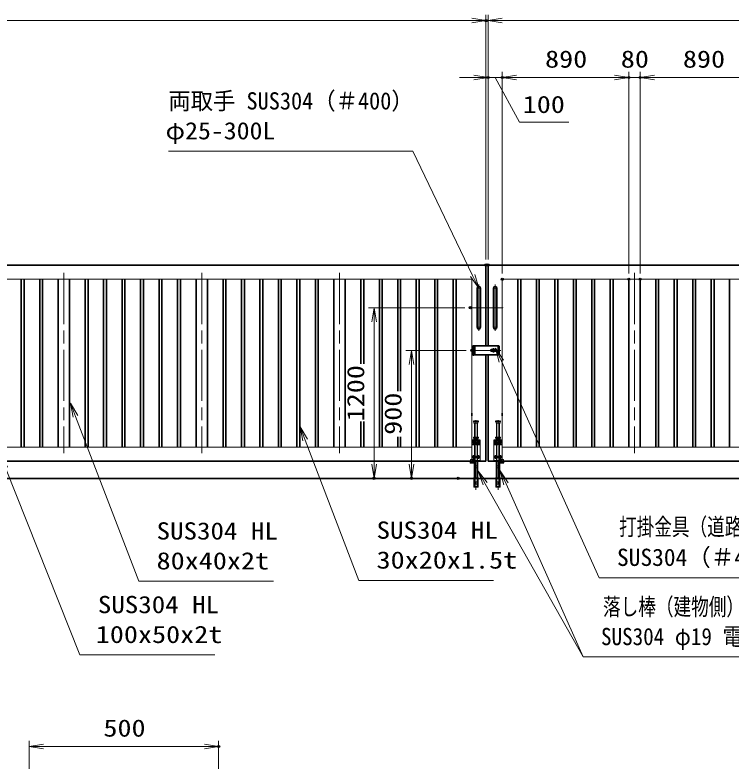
# Model space of a CAD drawing. Units: millimetres, scale not verified. Extents: x -11880 to 11880, y -8400 to 8400.
# Drawn here: x -3591 to 1448, y -2554 to 2692 of the extents above; entities that cross this region are included whole.
import ezdxf
from ezdxf.enums import TextEntityAlignment as Align

# ---------------------------------------------------------------- set-up
doc = ezdxf.new("R2010")
doc.units = ezdxf.units.MM
doc.header["$LTSCALE"] = 30
doc.header["$PDMODE"] = 32
doc.header["$PDSIZE"] = 15
for name, pattern in [('DASHED', [7.5, 6, -1.5]), ('USER1', [18, 12, -1.5, 3, -1.5]), ('USER2', [9, 6, -0.75, 1.5, -0.75]), ('USER3', [1.125, 0.75, -0.125, 0.125, -0.125])]:
    doc.linetypes.add(name, pattern=pattern)
for name, color, linetype, lineweight in [('0-1_外形線', 7, 'Continuous', 35), ('0-2_軸線', 200, 'USER1', 15), ('0-3_細線', 2, 'Continuous', 35), ('0-4_寸法線', 4, 'Continuous', 18), ('0-5_0', 7, 'Continuous', 18), ('0-7_隠れ線', 140, 'DASHED', 18), ('0-9_01', 7, 'Continuous', 18), ('0-A_AM_0N', 7, 'Continuous', 50), ('0-B_AM_7N', 6, 'USER2', 18), ('0-C_想像線', 112, 'USER3', 15)]:
    doc.layers.add(name, color=color, linetype=linetype, lineweight=lineweight)
doc.layers.add('0-6_Defpoints', color=7, linetype='Continuous')
doc.styles.add('ＭＳ ゴシック', font='')
doc.styles.get('ＭＳ ゴシック').set_extended_font_data('MS Gothic')

# ---------------------------------------------------------------- blocks, each defined once
blk = doc.blocks.new('S29')
at = {"layer": '0-4_寸法線'}
for points in [[(22598362.3, 86989616.4), (22569883.9, 86989616.4), (22554142.1, 87029034.4), (22553029.5, 87031820.5)], [(22554606.5, 87029219.9), (22553029.5, 87031820.5), (22553677.8, 87028849)]]:
    blk.add_lwpolyline(points, dxfattribs=at)
at = {"layer": '0-4_寸法線', "color": 254, "style": 'ＭＳ ゴシック'}
for s, width, p in [('SUS304 HL', 1.15, (22573651.9, 86997317)), ('100x50x2t', 1.2, (22573219.9, 86991017))]:
    blk.add_text(s, height=3637, dxfattribs=dict(at, width=width)).set_placement(p, align=Align.BOTTOM_LEFT)
blk = doc.blocks.new('S30')
at = {"layer": '0-4_寸法線'}
for points in [[(22657201.4, 87005316), (22628723, 87005316), (22617418.5, 87034919.3), (22616348.3, 87037721.9)], [(22617885.6, 87035097.6), (22616348.3, 87037721.9), (22616951.4, 87034740.9)]]:
    blk.add_lwpolyline(points, dxfattribs=at)
at = {"layer": '0-4_寸法線', "color": 254, "style": 'ＭＳ ゴシック'}
for s, width, p in [('SUS304 HL', 1.15, (22632491, 87013016.5)), ('30x20x1.5t', 1.2, (22632491, 87006716.5))]:
    blk.add_text(s, height=3637, dxfattribs=dict(at, width=width)).set_placement(p, align=Align.BOTTOM_LEFT)
blk = doc.blocks.new('S31')
at = {"layer": '0-4_寸法線'}
for points in [[(22610767.2, 87005145.7), (22582288.8, 87005145.7), (22568945.4, 87039916.7), (22567870.5, 87042717.6)], [(22569412.2, 87040095.8), (22567870.5, 87042717.6), (22568478.6, 87039737.6)]]:
    blk.add_lwpolyline(points, dxfattribs=at)
at = {"layer": '0-4_寸法線', "color": 254, "style": 'ＭＳ ゴシック'}
for s, width, p in [('SUS304 HL', 1.15, (22586056.8, 87012846.2)), ('80x40x2t', 1.2, (22586056.8, 87006546.2))]:
    blk.add_text(s, height=3637, dxfattribs=dict(at, width=width)).set_placement(p, align=Align.BOTTOM_LEFT)
blk = doc.blocks.new('_Open')
at = {"layer": '0-5_0', "color": 4}
blk.add_line((-30, 5), (0, 0), dxfattribs=at)
blk.add_lwpolyline([(-30, -5), (0, 0), (-30, 0)], dxfattribs=at)
blk = doc.blocks.new('A$C130E4F3B')
at = {"layer": '0-1_外形線'}
for p, q in [((-375, -4125), (-375, 4125)), ((375, 4125), (375, -4125))]:
    blk.add_line(p, q, dxfattribs=at)
for centre, start, end in [((0, 4125), 0, 180), ((0, -4125), 180, 0)]:
    blk.add_arc(centre, 375, start, end, dxfattribs=at)
at = {"layer": '0-2_軸線'}
for p, q in [((0, 4877.9), (0, -4877.9)), ((0, 4125), (-412.5, 4125)), ((0, 4125), (412.5, 4125)), ((0, -4125), (-412.5, -4125)), ((0, -4125), (412.5, -4125))]:
    blk.add_line(p, q, dxfattribs=at)
at = {"layer": '0-2_軸線', "linetype": 'USER2'}
blk.add_line((-1779.7, 0), (1779.7, 0), dxfattribs=at)
blk = doc.blocks.new('U15')
at = {"layer": '0-A_AM_0N'}
blk.add_lwpolyline([(645, 3787.4), (450, 3674.8), (255, 3787.4), (255, 4012.6), (450, 4125.2), (645, 4012.6)], close=True, dxfattribs=at)
blk.add_circle((450, 3900), 195, dxfattribs=at)
blk.add_circle((450, 3900), 195, dxfattribs=at)
at = {"layer": '0-B_AM_7N'}
for p, q in [((697.7, 3900), (202.3, 3900)), ((450, 4147.7), (450, 3652.3))]:
    blk.add_line(p, q, dxfattribs=at)
blk = doc.blocks.new('U16')
at = {"layer": '0-A_AM_0N'}
blk.add_lwpolyline([(-255, 3787.4), (-450, 3674.8), (-645, 3787.4), (-645, 4012.6), (-450, 4125.2), (-255, 4012.6)], close=True, dxfattribs=at)
blk.add_circle((-450, 3900), 195, dxfattribs=at)
blk.add_circle((-450, 3900), 195, dxfattribs=at)
at = {"layer": '0-B_AM_7N'}
for p, q in [((-202.3, 3900), (-697.7, 3900)), ((-450, 4147.7), (-450, 3652.3))]:
    blk.add_line(p, q, dxfattribs=at)
blk = doc.blocks.new('U17')
at = {"layer": '0-A_AM_0N'}
blk.add_lwpolyline([(645, 787.4), (450, 674.8), (255, 787.4), (255, 1012.6), (450, 1125.2), (645, 1012.6)], close=True, dxfattribs=at)
blk.add_circle((450, 900), 195, dxfattribs=at)
blk.add_circle((450, 900), 195, dxfattribs=at)
at = {"layer": '0-B_AM_7N'}
for p, q in [((697.7, 900), (202.3, 900)), ((450, 1147.7), (450, 652.3))]:
    blk.add_line(p, q, dxfattribs=at)
blk = doc.blocks.new('U18')
at = {"layer": '0-A_AM_0N'}
blk.add_lwpolyline([(-255, 787.4), (-450, 674.8), (-645, 787.4), (-645, 1012.6), (-450, 1125.2), (-255, 1012.6)], close=True, dxfattribs=at)
blk.add_circle((-450, 900), 195, dxfattribs=at)
blk.add_circle((-450, 900), 195, dxfattribs=at)
at = {"layer": '0-B_AM_7N'}
for p, q in [((-202.3, 900), (-697.7, 900)), ((-450, 1147.7), (-450, 652.3))]:
    blk.add_line(p, q, dxfattribs=at)
blk = doc.blocks.new('A$C7BA44824')
at = {"layer": '0-1_外形線'}
for p, q in [((-285, 0), (-285, -3540)), ((285, 0), (285, -3540)), ((1185, 0), (1185, -270)), ((1095, -360), (285, -360))]:
    blk.add_line(p, q, dxfattribs=at)
for points in [[(975, 0), (975, -150), (285, -150)], [(408, -3600), (408, -5400), (-408, -5400), (-408, -3600)]]:
    blk.add_lwpolyline(points, dxfattribs=at)
blk.add_lwpolyline([(525, -3540), (-525, -3540), (-525, -3600), (525, -3600)], close=True, dxfattribs=at)
blk.add_arc((1095, -270), 90, 270, 0, dxfattribs=at)
at = {"layer": '0-2_軸線'}
blk.add_line((0, -6032.5), (0, 8659.7), dxfattribs=at)
at = {"layer": '0-7_隠れ線'}
for p, q in [((-495, 5100), (-525, 5070)), ((-525, 4920), (-525, 5070)), ((525, 5070), (-525, 5070)), ((-495, 4890), (-525, 4920)), ((-525, 4920), (525, 4920)), ((-495, 5100), (495, 5100)), ((495, 4890), (-495, 4890)), ((-420, 4650), (-420, 4890)), ((420, 4650), (420, 4890)), ((495, 5100), (525, 5070)), ((525, 4920), (495, 4890)), ((525, 4920), (525, 5070)), ((-900, 4500), (900, 4500)), ((-900, 0), (-900, 4500)), ((900, 4350), (-900, 4350)), ((-900, 3570), (-232.9, 3570)), ((-900, 3480), (-211.7, 3480)), ((-420, 4650), (-360, 4590)), ((420, 4650), (-420, 4650)), ((360, 4590), (-360, 4590)), ((-285, 4500), (-285, 4590)), ((-285, 4350), (-285, 3570)), ((-285, 3480), (-285, 150)), ((-119.3, 3626.8), (-232.9, 3570)), ((-79, 3546.3), (-211.7, 3480)), ((-119.3, 3626.8), (-79, 3546.3)), ((119.3, 3626.8), (79, 3546.3)), ((79, 3546.3), (211.7, 3480)), ((232.9, 3570), (119.3, 3626.8)), ((211.7, 3480), (900, 3480)), ((900, 3570), (232.9, 3570)), ((285, 4590), (285, 4500)), ((285, 4350), (285, 4029.9)), ((285, 3770.1), (285, 3570)), ((285, 3480), (285, 150)), ((420, 4650), (360, 4590)), ((900, 4500), (900, 360)), ((-120, 150), (-900, 150)), ((-120, 0), (-900, 0)), ((-120, 150), (-120, 0)), ((120, 0), (-120, 0)), ((900, 150), (120, 150)), ((120, 150), (120, 0)), ((900, 0), (120, 0)), ((285, 360), (1095, 360)), ((900, 150), (900, 0)), ((1185, 270), (1185, 0)), ((-180, -1380), (-285, -930)), ((285, -930), (-285, -930)), ((180, -1380), (-180, -1380)), ((180, -1380), (285, -930)), ((-378, -5400), (-378, -3600)), ((-375, -3600), (-375, -3540)), ((-285, -4350), (-285, -3540)), ((-180, -4800), (-285, -4350)), ((285, -4350), (-285, -4350)), ((180, -4800), (285, -4350)), ((285, -3540), (285, -4350)), ((375, -3600), (375, -3540)), ((378, -5400), (378, -3600)), ((180, -4800), (-180, -4800))]:
    blk.add_line(p, q, dxfattribs=at)
blk.add_lwpolyline([(285, 150), (975, 150), (975, 0)], dxfattribs=at)
blk.add_arc((1095, 270), 90, 0, 90, dxfattribs=at)
at = {"layer": '0-C_想像線'}
for p, q in [((-495, 8520), (-525, 8490)), ((-525, 8340), (-525, 8490)), ((525, 8490), (-525, 8490)), ((-495, 8310), (-525, 8340)), ((-525, 8340), (525, 8340)), ((-495, 8520), (495, 8520)), ((495, 8310), (-495, 8310)), ((-420, 8070), (-420, 8310)), ((-420, 8070), (-360, 8010)), ((420, 8070), (-420, 8070)), ((360, 8010), (-360, 8010)), ((-285, 5100), (-285, 8010)), ((285, 5100), (285, 8010)), ((420, 8070), (360, 8010)), ((420, 8070), (420, 8310)), ((495, 8520), (525, 8490)), ((525, 8340), (495, 8310)), ((525, 8340), (525, 8490))]:
    blk.add_line(p, q, dxfattribs=at)
at = {"layer": '0-A_AM_0N'}
for name in ['U16', 'U15', 'U18', 'U17']:
    blk.add_blockref(name, (0, 0), dxfattribs=at)
blk = doc.blocks.new('S40')
at = {"layer": '0-4_寸法線'}
for points in [[(22588545.8, 87095863.1), (22640121.8, 87095863.1), (22652774.9, 87069663.4), (22654079.5, 87066962)], [(22652324.6, 87069446), (22654079.5, 87066962), (22653225.1, 87069880.9)]]:
    blk.add_lwpolyline(points, dxfattribs=at)
at = {"layer": '0-4_寸法線', "color": 254, "style": 'ＭＳ ゴシック'}
for s, width, p in [('両取手 SUS304（＃400）', 0.95, (22588545.8, 87103563.6)), ('φ25-300L', 1.1, (22587941, 87097263.6))]:
    blk.add_text(s, height=3637, dxfattribs=dict(at, width=width)).set_placement(p, align=Align.BOTTOM_LEFT)
blk = doc.blocks.new('S41')
at = {"layer": '0-4_寸法線'}
for points in [[(22724018.1, 86989168.7), (22676099.7, 86989168.7), (22659826.8, 87025670), (22658605.2, 87028410.1)], [(22660283.5, 87025873.6), (22658605.2, 87028410.1), (22659370.1, 87025466.4)]]:
    blk.add_lwpolyline(points, dxfattribs=at)
at = {"layer": '0-4_寸法線', "color": 254, "style": 'ＭＳ ゴシック'}
for s, width, p in [('落し棒（建物側）', 0.75, (22680299.7, 86996869.3)), ('SUS304 φ19 電解研磨', 0.9, (22679867.7, 86990569.3))]:
    blk.add_text(s, height=3637, dxfattribs=dict(at, width=width)).set_placement(p, align=Align.BOTTOM_LEFT)
blk = doc.blocks.new('S42')
at = {"layer": '0-4_寸法線'}
for points in [[(22718347.6, 87005879), (22679472.4, 87005879), (22658857.1, 87051552.5), (22657623, 87054286.8)], [(22659312.9, 87051758.2), (22657623, 87054286.8), (22658401.4, 87051346.8)]]:
    blk.add_lwpolyline(points, dxfattribs=at)
at = {"layer": '0-4_寸法線', "color": 254, "style": 'ＭＳ ゴシック', "width": 0.75}
blk.add_text('打掛金具（道路側）', height=3637, dxfattribs=at).set_placement((22683672.4, 87013730.8), align=Align.BOTTOM_LEFT)
at = {"layer": '0-4_寸法線', "color": 254, "style": 'ＭＳ ゴシック'}
blk.add_text('SUS304（＃400）', height=3637, dxfattribs=at).set_placement((22683240.4, 87007279.6), align=Align.BOTTOM_LEFT)
blk = doc.blocks.new('S43')
at = {"layer": '0-4_寸法線'}
for points in [[(22679879.7, 86989168.7), (22676099.7, 86989168.7), (22655397.9, 87025725.2), (22653919.6, 87028335.6)], [(22655833, 87025971.6), (22653919.6, 87028335.6), (22654962.8, 87025478.8)]]:
    blk.add_lwpolyline(points, dxfattribs=at)

msp = doc.modelspace()

# ---------------------------------------------------------------- linework, layer by layer
at = {"layer": '0-1_外形線'}
for p, q in [((-3546.96, 833.51), (-3546.96, -346.49)), ((-3526.96, -346.49), (-3526.96, 833.51)), ((-3416.96, 833.51), (-3416.96, -346.49)), ((-3396.96, -346.49), (-3396.96, 833.51)), ((-3286.96, 833.51), (-3286.96, -346.49)), ((-3206.96, 833.51), (-3206.96, -346.49)), ((-3096.96, 833.51), (-3096.96, -346.49)), ((-3076.96, -346.49), (-3076.96, 833.51)), ((-2966.96, 833.51), (-2966.96, -346.49)), ((-2946.96, -346.49), (-2946.96, 833.51)), ((-2836.96, 833.51), (-2836.96, -346.49)), ((-2816.96, -346.49), (-2816.96, 833.51)), ((-2706.96, 833.51), (-2706.96, -346.49)), ((-2686.96, -346.49), (-2686.96, 833.51)), ((-2576.96, 833.51), (-2576.96, -346.49)), ((-2556.96, -346.49), (-2556.96, 833.51)), ((-2446.96, 833.51), (-2446.96, -346.49)), ((-2426.96, -346.49), (-2426.96, 833.51)), ((-2316.96, 833.51), (-2316.96, -346.49)), ((-2236.96, 833.51), (-2236.96, -346.49)), ((-2126.96, 833.51), (-2126.96, -346.49)), ((-2106.96, -346.49), (-2106.96, 833.51)), ((-1996.96, 833.51), (-1996.96, -346.49)), ((-1976.96, -346.49), (-1976.96, 833.51)), ((-1866.96, 833.51), (-1866.96, -346.49)), ((-1846.96, -346.49), (-1846.96, 833.51)), ((-1736.96, 833.51), (-1736.96, -346.49)), ((-1716.96, -346.49), (-1716.96, 833.51)), ((-1606.96, 833.51), (-1606.96, -346.49)), ((-1586.96, -346.49), (-1586.96, 833.51)), ((-1476.96, 833.51), (-1476.96, -346.49)), ((-1456.96, -346.49), (-1456.96, 833.51)), ((-1346.96, 833.51), (-1346.96, -346.49)), ((-1266.96, 833.51), (-1266.96, -346.49)), ((-1156.96, 833.51), (-1156.96, 238.39)), ((-1136.96, 238.39), (-1136.96, 833.51)), ((-1026.96, 833.51), (-1026.96, -346.49)), ((-1006.96, -346.49), (-1006.96, 833.51)), ((-896.96, 833.51), (-896.96, 46.98)), ((-876.96, 46.98), (-876.96, 833.51)), ((-766.96, 833.51), (-766.96, -346.49)), ((-746.96, -346.49), (-746.96, 833.51)), ((-636.96, 833.51), (-636.96, -346.49)), ((-616.96, -346.49), (-616.96, 833.51)), ((-506.96, 833.51), (-506.96, -346.49)), ((-486.96, -346.49), (-486.96, 833.51)), ((-51.96, -346.49), (-51.96, 833.51)), ((-31.96, 833.51), (-31.96, -346.49)), ((78.04, -346.49), (78.04, 833.51)), ((98.04, 833.51), (98.04, -346.49)), ((208.04, -346.49), (208.04, 833.51)), ((228.04, 833.51), (228.04, -346.49)), ((338.04, -346.49), (338.04, 833.51)), ((358.04, 833.51), (358.04, -346.49)), ((468.04, -346.49), (468.04, 833.51)), ((488.04, 833.51), (488.04, -346.49)), ((598.04, -346.49), (598.04, 833.51)), ((618.04, 833.51), (618.04, -346.49)), ((728.04, 833.51), (728.04, -346.49)), ((808.04, 833.51), (808.04, -346.49)), ((918.04, -346.49), (918.04, 833.51)), ((938.04, 833.51), (938.04, -346.49)), ((1048.04, -346.49), (1048.04, 833.51)), ((1068.04, 833.51), (1068.04, -346.49)), ((1178.04, -346.49), (1178.04, 833.51)), ((1198.04, 833.51), (1198.04, -346.49)), ((1308.04, -346.49), (1308.04, 833.51)), ((1328.04, 833.51), (1328.04, -346.49)), ((1438.04, -346.49), (1438.04, 833.51)), ((-357.46, 326.01), (-357.46, 320.26)), ((-274.1, 366.01), (-354.46, 366.01)), ((-274.1, 366.01), (-188.46, 366.01)), ((-273.1, 366.01), (-268.1, 366.01)), ((-233.12, 338.51), (-239.46, 338.51)), ((-239.46, 328.51), (-233.12, 328.51)), ((-238.46, 336.01), (-236.71, 336.01)), ((-238.46, 331.01), (-238.46, 336.01)), ((-238.46, 331.01), (-236.71, 331.01)), ((-236.71, 336.01), (-210.46, 336.01)), ((-210.46, 331.01), (-236.71, 331.01)), ((-209.46, 338.51), (-215.8, 338.51)), ((-215.8, 328.51), (-209.46, 328.51)), ((-210.46, 331.01), (-210.46, 336.01)), ((-184.46, 362.01), (-188.46, 366.01)), ((-184.46, 362.01), (-184.46, 305.01)), ((-188.46, 301.01), (-354.46, 301.01)), ((-276.96, -446.49), (-276.96, 301.01)), ((-261.96, -446.49), (-261.96, 301.01)), ((-188.46, 301.01), (-184.46, 305.01)), ((-376.96, -106.99), (-376.96, -125.99)), ((-161.96, -106.99), (-161.96, -125.99)), ((-1156.96, -166.18), (-1156.96, -346.49)), ((-1136.96, -346.49), (-1136.96, -166.18)), ((-896.96, -274.94), (-896.96, -346.49)), ((-876.96, -346.49), (-876.96, -274.94)), ((-276.96, -446.49), (-4276.96, -446.49)), ((-261.96, -446.49), (3738.04, -446.49)), ((-5006.96, -566.49), (4468.04, -566.49))]:
    msp.add_line(p, q, dxfattribs=at)
for points in [[(-4276.96, 933.51), (-276.96, 933.51), (-276.96, 366.01)], [(3738.04, 933.51), (-261.96, 933.51), (-261.96, 366.01)]]:
    msp.add_lwpolyline(points, dxfattribs=at)
for centre, radius, start, end in [((-239.46, 333.51), 5, 90, 270), ((-224.46, 333.51), 10, 30, 150), ((-224.46, 333.51), 10, 210, 330), ((-209.46, 333.51), 5, 270, 90)]:
    msp.add_arc(centre, radius, start, end, dxfattribs=at)
at = {"layer": '0-2_軸線'}
for p, q in [((-3246.96, 877.51), (-3246.96, -390.49)), ((-2276.96, 877.51), (-2276.96, -390.49)), ((-1306.96, 877.51), (-1306.96, -390.49)), ((768.04, 877.51), (768.04, -390.49)), ((-363.46, 370.89), (-363.46, 296.13)), ((-171.78, 333.51), (-375.28, 333.51)), ((-224.46, 318.19), (-224.46, 348.82))]:
    msp.add_line(p, q, dxfattribs=at)
at = {"layer": '0-3_細線'}
for p, q in [((-357.46, 366.01), (-369.46, 366.01)), ((-369.46, 354.51), (-354.46, 354.51)), ((-369.46, 354.51), (-369.46, 341.01)), ((-369.46, 341.01), (-354.46, 341.01)), ((-369.46, 326.51), (-369.46, 340.51)), ((-369.46, 340.51), (-354.46, 340.51)), ((-354.46, 326.51), (-369.46, 326.51)), ((-354.46, 326.01), (-369.46, 326.01)), ((-369.46, 326.01), (-369.46, 312.51)), ((-357.46, 355.01), (-357.46, 366.01)), ((-357.46, 366.01), (-354.46, 366.01)), ((-357.46, 354.51), (-357.46, 341.01)), ((-357.46, 326.51), (-357.46, 340.51)), ((-357.46, 320.26), (-357.46, 312.51)), ((-354.46, 354.51), (-354.46, 366.01)), ((-354.46, 340.51), (-354.46, 355.01)), ((-354.46, 341.01), (-354.46, 326.01)), ((-354.46, 312.01), (-354.46, 326.51)), ((-369.46, 312.51), (-354.46, 312.51)), ((-369.46, 312.01), (-354.46, 312.01)), ((-354.46, 301.01), (-363.46, 301.01)), ((-357.46, 301.01), (-357.46, 312.01)), ((-354.46, 312.51), (-354.46, 301.01)), ((-269.46, -566.49), (214.89, -566.49))]:
    msp.add_line(p, q, dxfattribs=at)
for points in [[(-354.46, 355.01), (-369.46, 355.01), (-369.46, 366.01)], [(-363.46, 301.01), (-369.46, 301.01), (-369.46, 312.01)]]:
    msp.add_lwpolyline(points, dxfattribs=at)
at = {"layer": '0-4_寸法線'}
for p, q in [((-276.96, 973.51), (-276.96, 2692.07)), ((-276.96, 973.51), (-276.96, 2692.07)), ((-261.96, 973.51), (-261.96, 2692.07)), ((-261.96, 973.51), (-261.96, 2692.07)), ((-276.96, 2652.07), (-4276.96, 2652.07)), ((-376.96, 2652.07), (-476.96, 2652.07)), ((-261.96, 2652.07), (-276.96, 2652.07)), ((-261.96, 2652.07), (3738.04, 2652.07)), ((-161.96, 2652.07), (-61.96, 2652.07)), ((-261.96, 973.51), (-261.96, 2292.07)), ((-161.96, 873.51), (-161.96, 2292.07)), ((-161.96, 873.51), (-161.96, 2292.07)), ((728.04, 873.51), (728.04, 2292.07)), ((728.04, 873.51), (728.04, 2292.07)), ((808.04, 873.51), (808.04, 2292.07)), ((808.04, 873.51), (808.04, 2292.07)), ((-361.96, 2252.07), (-461.96, 2252.07)), ((-161.96, 2252.07), (-261.96, 2252.07)), ((728.04, 2252.07), (-161.96, 2252.07)), ((-61.96, 2252.07), (38.04, 2252.07)), ((628.04, 2252.07), (528.04, 2252.07)), ((808.04, 2252.07), (728.04, 2252.07)), ((1698.04, 2252.07), (808.04, 2252.07)), ((908.04, 2252.07), (1008.04, 2252.07)), ((-426.28, 633.51), (-1104.13, 633.51)), ((-1064.13, 633.51), (-1064.13, -566.49)), ((-415.28, 333.51), (-841.1, 333.51)), ((-801.1, 333.51), (-801.1, -566.49)), ((-512.87, -566.49), (-1104.13, -566.49)), ((-512.87, -566.49), (-841.1, -566.49)), ((-3491.27, -3289.48), (-3491.27, -2411.68)), ((-2157.93, -3289.48), (-2157.93, -2411.68)), ((-3491.27, -2451.68), (-2157.93, -2451.68))]:
    msp.add_line(p, q, dxfattribs=at)
msp.add_lwpolyline([(-211.96, 2252.07), (-41.47, 1937.35), (307.33, 1937.35)], dxfattribs=at)
at = {"layer": '0-5_0'}
for p, q in [((-376.96, 833.51), (-4176.96, 833.51)), ((-376.96, -106.99), (-376.96, 833.51)), ((-161.96, -106.99), (-161.96, 833.51)), ((-161.96, 833.51), (3638.04, 833.51))]:
    msp.add_line(p, q, dxfattribs=at)
for points in [[(-4176.96, 833.51), (-4176.96, -346.49), (-376.96, -346.49), (-376.96, -125.99)], [(3638.04, 833.51), (3638.04, -346.49), (-161.96, -346.49), (-161.96, -125.99)]]:
    msp.add_lwpolyline(points, dxfattribs=at)
at = {"layer": '0-6_Defpoints'}
for p in [(-276.96, 2652.07), (-261.96, 2252.07), (-161.96, 2252.07), (728.04, 2252.07), (808.04, 2252.07), (-276.96, 933.51), (-261.96, 933.51), (-161.96, 833.51), (728.04, 833.51), (808.04, 833.51), (-386.28, 633.51), (-375.28, 333.51), (-1064.13, -566.49), (-801.1, -566.49), (-472.87, -566.49), (-2157.93, -2451.68)]:
    msp.add_point(p, dxfattribs=at)
at = {"layer": '0-7_隠れ線'}
for p, q in [((-366.46, 355.01), (-366.46, 366.01)), ((-366.46, 341.01), (-366.46, 354.51)), ((-366.46, 326.51), (-366.46, 340.51)), ((-366.46, 312.51), (-366.46, 326.01)), ((-360.46, 366.01), (-360.46, 355.01)), ((-360.46, 341.01), (-360.46, 354.51)), ((-360.46, 340.51), (-360.46, 326.51)), ((-360.46, 312.51), (-360.46, 326.01)), ((-366.46, 301.01), (-366.46, 312.01)), ((-360.46, 312.01), (-360.46, 301.01))]:
    msp.add_line(p, q, dxfattribs=at)
at = {"layer": '0-7_隠れ線', "linetype": 'Continuous'}
for start, end in [(24.62432, 155.37568), (204.62432, 335.37568)]:
    msp.add_arc((-224.46, 333.51), 6, start, end, dxfattribs=at)
at = {"layer": '0-9_01', "color": 4}
msp.add_line((-192.96, 364.32), (-192.96, 303.15), dxfattribs=at)

# ---------------------------------------------------------------- block references
at = {"layer": '0-1_外形線', "yscale": 0.03333333}
for name, p, xscale in [('A$C130E4F3B', (-326.96, 633.51), -0.03333333), ('A$C130E4F3B', (-211.96, 633.51), 0.03333333), ('A$C7BA44824', (-346.96, -446.49), -0.03333333), ('A$C7BA44824', (-191.96, -446.49), 0.03333333)]:
    msp.add_blockref(name, p, dxfattribs=dict(at, xscale=xscale))
at = {"layer": '0-4_寸法線'}
for name, p, xscale, yscale in [('_Open', (-276.96, 2652.07), 3.333333, 3.333333), ('_Open', (-276.96, 2652.07), 3.333333, 3.333333), ('_Open', (-261.96, 2252.07), 3.333333, 3.333333), ('_Open', (728.04, 2252.07), 3.333333, 3.333333), ('_Open', (728.04, 2252.07), 3.333333, 3.333333), ('S40', (-755462.94, -2901461.06), 0.03333333, 0.03333333), ('S42', (-755462.94, -2901461.06), 0.03333333, 0.03333333), ('S31', (-755462.94, -2901461.06), 0.03333333, 0.03333333), ('S30', (-755462.94, -2901461.06), 0.03333333, 0.03333333), ('S29', (-755462.94, -2901461.06), 0.03333333, 0.03333333), ('S43', (-755462.94, -2901461.06), 0.03333333, 0.03333333), ('S41', (-755462.94, -2901461.06), 0.03333333, 0.03333333), ('_Open', (-2157.93, -2451.68), 3.333333, 3.333333)]:
    msp.add_blockref(name, p, dxfattribs=dict(at, xscale=xscale, yscale=yscale))
at = {"layer": '0-4_寸法線', "xscale": 3.333333, "yscale": 3.333333}
for p, rotation in [((-261.96, 2652.07), 180), ((-261.96, 2652.07), 180), ((-161.96, 2252.07), 180), ((-161.96, 2252.07), 180), ((808.04, 2252.07), 180), ((808.04, 2252.07), 180), ((-1064.13, 633.51), 90), ((-801.1, 333.51), 90), ((-1064.13, -566.49), 270), ((-801.1, -566.49), 270), ((-3491.27, -2451.68), 180)]:
    msp.add_blockref('_Open', p, dxfattribs=dict(at, rotation=rotation))

# ---------------------------------------------------------------- texts
at = {"layer": '0-4_寸法線', "color": 254, "style": 'ＭＳ ゴシック', "width": 1.2}
for s, p in [('890', (139.04, 2284.75)), ('80', (672.04, 2284.75)), ('890', (1109.04, 2284.75)), ('100', (-18.27, 1966.04)), ('500', (-2968.6, -2419))]:
    msp.add_text(s, height=121.2, dxfattribs=at).set_placement(p, align=Align.BOTTOM_LEFT)
for s, p in [('1200', (-1096.82, -165.69)), ('900', (-833.78, -260.49))]:
    msp.add_text(s, height=121.2, rotation=90, dxfattribs=at).set_placement(p, align=Align.BOTTOM_LEFT)

doc.saveas('drawing.dxf')
